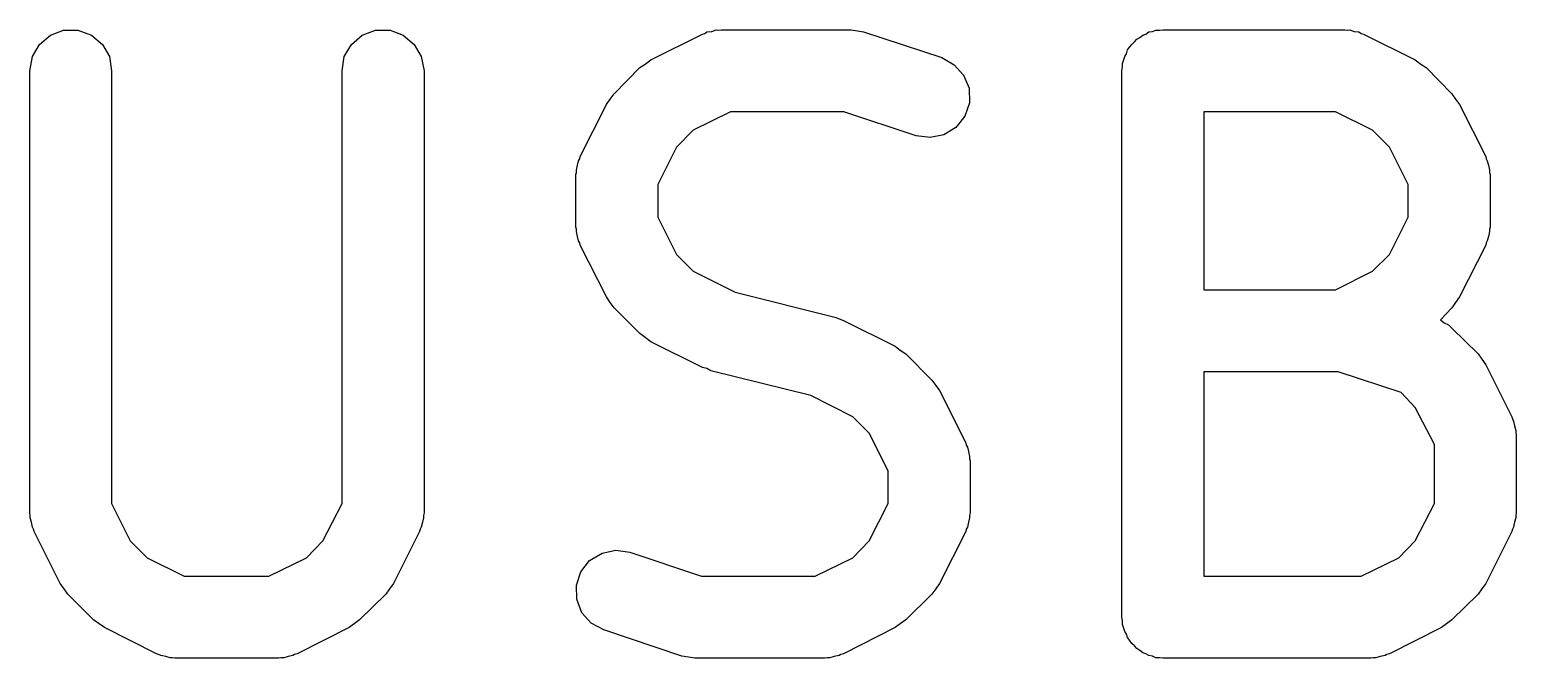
# Model space of a CAD drawing. Extents: x 84 to 159, y -171 to -32.
# Drawn here: x 145.348 to 148.07, y -110.7 to -109.55 of the extents above; entities that cross this region are included whole.
import ezdxf

# ---------------------------------------------------------------- set-up
doc = ezdxf.new("R2010")
doc.units = 0
doc.header["$MEASUREMENT"] = 0
doc.layers.add('BLACK', color=7, linetype='CONTINUOUS')

msp = doc.modelspace()

# ---------------------------------------------------------------- linework, layer by layer
at = {"layer": 'BLACK', "linetype": 'CONTINUOUS'}
for p, q in [((145.366, -109.577), (145.386, -109.56)), ((145.386, -109.56), (145.41, -109.551)), ((145.41, -109.551), (145.436, -109.551)), ((145.436, -109.551), (145.461, -109.56)), ((145.461, -109.56), (145.481, -109.577)), ((145.937, -109.577), (145.957, -109.56)), ((145.957, -109.56), (145.981, -109.551)), ((145.981, -109.551), (146.008, -109.551)), ((146.008, -109.551), (146.032, -109.56)), ((146.032, -109.56), (146.052, -109.577)), ((146.485, -109.605), (146.58, -109.558)), ((146.58, -109.558), (146.584, -109.557)), ((146.584, -109.557), (146.588, -109.554)), ((146.588, -109.554), (146.597, -109.553)), ((146.597, -109.553), (146.605, -109.55)), ((146.605, -109.55), (146.609, -109.551)), ((146.609, -109.551), (146.614, -109.55)), ((146.614, -109.55), (146.852, -109.55)), ((146.852, -109.55), (146.864, -109.552)), ((146.864, -109.552), (146.875, -109.554)), ((146.875, -109.554), (147.018, -109.601)), ((147.381, -109.564), (147.386, -109.56)), ((147.386, -109.56), (147.392, -109.558)), ((147.392, -109.558), (147.397, -109.554)), ((147.397, -109.554), (147.404, -109.553)), ((147.404, -109.553), (147.41, -109.551)), ((147.41, -109.551), (147.417, -109.551)), ((147.417, -109.551), (147.423, -109.55)), ((147.423, -109.55), (147.756, -109.55)), ((147.756, -109.55), (147.761, -109.551)), ((147.761, -109.551), (147.765, -109.55)), ((147.765, -109.55), (147.773, -109.553)), ((147.773, -109.553), (147.782, -109.554)), ((147.782, -109.554), (147.786, -109.557)), ((147.786, -109.557), (147.79, -109.558)), ((147.79, -109.558), (147.885, -109.605)), ((145.353, -109.599), (145.366, -109.577)), ((145.481, -109.577), (145.494, -109.599)), ((145.924, -109.599), (145.937, -109.577)), ((146.052, -109.577), (146.065, -109.599)), ((147.356, -109.594), (147.358, -109.587)), ((147.358, -109.587), (147.362, -109.582)), ((147.362, -109.582), (147.366, -109.577)), ((147.366, -109.577), (147.371, -109.572)), ((147.371, -109.572), (147.375, -109.567)), ((147.375, -109.567), (147.381, -109.564)), ((145.348, -109.625), (145.353, -109.599)), ((145.494, -109.599), (145.498, -109.625)), ((145.92, -109.625), (145.924, -109.599)), ((146.065, -109.599), (146.07, -109.625)), ((146.465, -109.619), (146.475, -109.613)), ((146.475, -109.613), (146.485, -109.605)), ((147.018, -109.601), (147.041, -109.614)), ((147.041, -109.614), (147.058, -109.633)), ((147.349, -109.612), (147.351, -109.606)), ((147.349, -109.618), (147.349, -109.612)), ((147.351, -109.606), (147.353, -109.599)), ((147.353, -109.599), (147.356, -109.594)), ((147.885, -109.605), (147.895, -109.613)), ((147.895, -109.613), (147.905, -109.619)), ((145.348, -110.434), (145.348, -109.625)), ((145.498, -109.625), (145.498, -110.417)), ((145.92, -110.417), (145.92, -109.625)), ((146.07, -109.625), (146.07, -110.434)), ((146.418, -109.667), (146.465, -109.619)), ((147.058, -109.633), (147.068, -109.657)), ((147.348, -109.625), (147.349, -109.618)), ((147.348, -110.625), (147.348, -109.625)), ((147.905, -109.619), (147.952, -109.667)), ((146.411, -109.677), (146.418, -109.667)), ((147.068, -109.657), (147.069, -109.684)), ((147.952, -109.667), (147.959, -109.677)), ((146.356, -109.782), (146.404, -109.687)), ((146.404, -109.687), (146.411, -109.677)), ((147.069, -109.684), (147.06, -109.708)), ((147.959, -109.677), (147.966, -109.687)), ((147.966, -109.687), (148.014, -109.782)), ((146.631, -109.7), (146.563, -109.734)), ((146.839, -109.7), (146.631, -109.7)), ((146.971, -109.744), (146.839, -109.7)), ((147.06, -109.708), (147.044, -109.729)), ((147.498, -109.7), (147.498, -110.026)), ((147.739, -109.7), (147.498, -109.7)), ((147.807, -109.734), (147.739, -109.7)), ((146.563, -109.734), (146.532, -109.765)), ((146.997, -109.747), (146.971, -109.744)), ((147.022, -109.742), (146.997, -109.747)), ((147.044, -109.729), (147.022, -109.742)), ((147.838, -109.765), (147.807, -109.734)), ((146.532, -109.765), (146.498, -109.833)), ((147.872, -109.833), (147.838, -109.765)), ((146.349, -109.807), (146.351, -109.798)), ((146.351, -109.798), (146.353, -109.79)), ((146.353, -109.79), (146.355, -109.786)), ((146.355, -109.786), (146.356, -109.782)), ((148.014, -109.782), (148.015, -109.786)), ((148.015, -109.786), (148.017, -109.79)), ((148.017, -109.79), (148.019, -109.798)), ((148.019, -109.798), (148.021, -109.807)), ((146.348, -109.815), (146.349, -109.811)), ((146.348, -109.911), (146.348, -109.815)), ((146.349, -109.811), (146.349, -109.807)), ((148.021, -109.807), (148.021, -109.811)), ((148.021, -109.811), (148.022, -109.815)), ((148.022, -109.815), (148.022, -109.911)), ((146.498, -109.833), (146.498, -109.893)), ((147.872, -109.893), (147.872, -109.833)), ((146.349, -109.915), (146.348, -109.911)), ((146.498, -109.893), (146.532, -109.961)), ((147.838, -109.961), (147.872, -109.893)), ((148.022, -109.911), (148.021, -109.915)), ((146.349, -109.919), (146.349, -109.915)), ((146.351, -109.928), (146.349, -109.919)), ((146.353, -109.936), (146.351, -109.928)), ((146.355, -109.94), (146.353, -109.936)), ((146.356, -109.944), (146.355, -109.94)), ((148.015, -109.94), (148.014, -109.944)), ((148.017, -109.936), (148.015, -109.94)), ((148.019, -109.928), (148.017, -109.936)), ((148.021, -109.919), (148.019, -109.928)), ((148.021, -109.915), (148.021, -109.919)), ((146.404, -110.039), (146.356, -109.944)), ((146.532, -109.961), (146.563, -109.992)), ((147.807, -109.992), (147.838, -109.961)), ((148.014, -109.944), (147.966, -110.039)), ((146.563, -109.992), (146.64, -110.03)), ((147.739, -110.026), (147.807, -109.992)), ((146.411, -110.049), (146.404, -110.039)), ((146.418, -110.059), (146.411, -110.049)), ((146.64, -110.03), (146.822, -110.076)), ((147.498, -110.026), (147.739, -110.026)), ((147.959, -110.049), (147.952, -110.059)), ((147.966, -110.039), (147.959, -110.049)), ((146.465, -110.106), (146.418, -110.059)), ((146.822, -110.076), (146.83, -110.079)), ((147.952, -110.059), (147.931, -110.081)), ((146.83, -110.079), (146.838, -110.082)), ((146.838, -110.082), (146.933, -110.129)), ((147.931, -110.081), (147.931, -110.081)), ((147.931, -110.081), (147.938, -110.086)), ((147.938, -110.086), (147.946, -110.09)), ((147.946, -110.09), (147.949, -110.093)), ((147.949, -110.093), (147.952, -110.096)), ((147.952, -110.096), (148, -110.143)), ((146.475, -110.113), (146.465, -110.106)), ((146.485, -110.121), (146.475, -110.113)), ((146.58, -110.168), (146.485, -110.121)), ((146.933, -110.129), (146.942, -110.136)), ((146.942, -110.136), (146.952, -110.143)), ((146.952, -110.143), (147, -110.191)), ((148, -110.143), (148.007, -110.153)), ((148.007, -110.153), (148.014, -110.163)), ((146.588, -110.17), (146.58, -110.168)), ((146.595, -110.174), (146.588, -110.17)), ((146.778, -110.219), (146.595, -110.174)), ((147.498, -110.176), (147.498, -110.55)), ((147.744, -110.176), (147.498, -110.176)), ((147.859, -110.214), (147.744, -110.176)), ((148.014, -110.163), (148.062, -110.258)), ((147, -110.191), (147.007, -110.201)), ((147.007, -110.201), (147.014, -110.21)), ((147.014, -110.21), (147.062, -110.306)), ((146.855, -110.258), (146.778, -110.219)), ((147.885, -110.241), (147.859, -110.214)), ((146.885, -110.288), (146.855, -110.258)), ((147.92, -110.309), (147.885, -110.241)), ((148.062, -110.258), (148.063, -110.262)), ((148.063, -110.262), (148.065, -110.266)), ((148.065, -110.266), (148.067, -110.275)), ((146.92, -110.357), (146.885, -110.288)), ((148.067, -110.275), (148.069, -110.283)), ((148.069, -110.283), (148.069, -110.287)), ((148.069, -110.287), (148.07, -110.292)), ((148.07, -110.292), (148.07, -110.434)), ((147.062, -110.306), (147.063, -110.31)), ((147.063, -110.31), (147.065, -110.314)), ((147.065, -110.314), (147.067, -110.322)), ((147.067, -110.322), (147.069, -110.331)), ((147.92, -110.417), (147.92, -110.309)), ((147.069, -110.331), (147.069, -110.335)), ((147.069, -110.335), (147.07, -110.339)), ((147.07, -110.339), (147.07, -110.434)), ((146.92, -110.417), (146.92, -110.357)), ((145.498, -110.417), (145.532, -110.485)), ((145.885, -110.485), (145.92, -110.417)), ((146.885, -110.485), (146.92, -110.417)), ((147.885, -110.485), (147.92, -110.417)), ((145.349, -110.439), (145.348, -110.434)), ((145.349, -110.443), (145.349, -110.439)), ((145.351, -110.451), (145.349, -110.443)), ((145.353, -110.46), (145.351, -110.451)), ((146.067, -110.451), (146.065, -110.46)), ((146.069, -110.443), (146.067, -110.451)), ((146.07, -110.434), (146.069, -110.439)), ((146.069, -110.439), (146.069, -110.443)), ((147.067, -110.451), (147.065, -110.46)), ((147.069, -110.443), (147.067, -110.451)), ((147.07, -110.434), (147.069, -110.439)), ((147.069, -110.439), (147.069, -110.443)), ((148.067, -110.451), (148.065, -110.46)), ((148.069, -110.443), (148.067, -110.451)), ((148.07, -110.434), (148.069, -110.439)), ((148.069, -110.439), (148.069, -110.443)), ((145.355, -110.464), (145.353, -110.46)), ((145.356, -110.468), (145.355, -110.464)), ((145.404, -110.563), (145.356, -110.468)), ((145.532, -110.485), (145.563, -110.516)), ((145.855, -110.516), (145.885, -110.485)), ((146.062, -110.468), (146.014, -110.563)), ((146.063, -110.464), (146.062, -110.468)), ((146.065, -110.46), (146.063, -110.464)), ((146.855, -110.516), (146.885, -110.485)), ((147.062, -110.468), (147.014, -110.563)), ((147.063, -110.464), (147.062, -110.468)), ((147.065, -110.46), (147.063, -110.464)), ((147.855, -110.516), (147.885, -110.485)), ((148.062, -110.468), (148.014, -110.563)), ((148.063, -110.464), (148.062, -110.468)), ((148.065, -110.46), (148.063, -110.464)), ((146.373, -110.521), (146.396, -110.508)), ((146.396, -110.508), (146.421, -110.502)), ((146.421, -110.502), (146.447, -110.506)), ((146.447, -110.506), (146.578, -110.55)), ((145.563, -110.516), (145.631, -110.55)), ((145.786, -110.55), (145.855, -110.516)), ((146.357, -110.542), (146.373, -110.521)), ((146.786, -110.55), (146.855, -110.516)), ((147.786, -110.55), (147.855, -110.516)), ((145.411, -110.573), (145.404, -110.563)), ((145.631, -110.55), (145.786, -110.55)), ((146.014, -110.563), (146.007, -110.573)), ((146.349, -110.566), (146.357, -110.542)), ((146.35, -110.592), (146.349, -110.566)), ((146.578, -110.55), (146.786, -110.55)), ((147.014, -110.563), (147.007, -110.573)), ((147.498, -110.55), (147.786, -110.55)), ((148.014, -110.563), (148.007, -110.573)), ((145.418, -110.583), (145.411, -110.573)), ((145.465, -110.63), (145.418, -110.583)), ((146, -110.583), (145.952, -110.63)), ((146.007, -110.573), (146, -110.583)), ((146.359, -110.617), (146.35, -110.592)), ((147, -110.583), (146.952, -110.63)), ((147.007, -110.573), (147, -110.583)), ((148, -110.583), (147.952, -110.63)), ((148.007, -110.573), (148, -110.583)), ((146.376, -110.636), (146.359, -110.617)), ((145.475, -110.637), (145.465, -110.63)), ((145.485, -110.644), (145.475, -110.637)), ((145.58, -110.692), (145.485, -110.644)), ((145.933, -110.644), (145.838, -110.692)), ((145.942, -110.637), (145.933, -110.644)), ((145.952, -110.63), (145.942, -110.637)), ((146.399, -110.648), (146.376, -110.636)), ((146.542, -110.696), (146.399, -110.648)), ((146.933, -110.644), (146.838, -110.692)), ((146.942, -110.637), (146.933, -110.644)), ((146.952, -110.63), (146.942, -110.637)), ((147.349, -110.631), (147.348, -110.625)), ((147.349, -110.638), (147.349, -110.631)), ((147.351, -110.644), (147.349, -110.638)), ((147.353, -110.651), (147.351, -110.644)), ((147.933, -110.644), (147.838, -110.692)), ((147.942, -110.637), (147.933, -110.644)), ((147.952, -110.63), (147.942, -110.637)), ((147.356, -110.656), (147.353, -110.651)), ((147.358, -110.662), (147.356, -110.656)), ((147.362, -110.667), (147.358, -110.662)), ((147.366, -110.673), (147.362, -110.667)), ((147.371, -110.677), (147.366, -110.673)), ((145.584, -110.693), (145.58, -110.692)), ((145.588, -110.695), (145.584, -110.693)), ((145.597, -110.697), (145.588, -110.695)), ((145.605, -110.699), (145.597, -110.697)), ((145.609, -110.699), (145.605, -110.699)), ((145.614, -110.7), (145.609, -110.699)), ((145.804, -110.7), (145.614, -110.7)), ((145.808, -110.699), (145.804, -110.7)), ((145.813, -110.699), (145.808, -110.699)), ((145.821, -110.697), (145.813, -110.699)), ((145.83, -110.695), (145.821, -110.697)), ((145.833, -110.693), (145.83, -110.695)), ((145.838, -110.692), (145.833, -110.693)), ((146.554, -110.698), (146.542, -110.696)), ((146.566, -110.7), (146.554, -110.698)), ((146.804, -110.7), (146.566, -110.7)), ((146.808, -110.699), (146.804, -110.7)), ((146.813, -110.699), (146.808, -110.699)), ((146.821, -110.697), (146.813, -110.699)), ((146.83, -110.695), (146.821, -110.697)), ((146.833, -110.693), (146.83, -110.695)), ((146.838, -110.692), (146.833, -110.693)), ((147.375, -110.682), (147.371, -110.677)), ((147.381, -110.686), (147.375, -110.682)), ((147.386, -110.69), (147.381, -110.686)), ((147.392, -110.692), (147.386, -110.69)), ((147.397, -110.695), (147.392, -110.692)), ((147.404, -110.696), (147.397, -110.695)), ((147.41, -110.699), (147.404, -110.696)), ((147.417, -110.699), (147.41, -110.699)), ((147.423, -110.7), (147.417, -110.699)), ((147.804, -110.7), (147.423, -110.7)), ((147.808, -110.699), (147.804, -110.7)), ((147.813, -110.699), (147.808, -110.699)), ((147.821, -110.697), (147.813, -110.699)), ((147.83, -110.695), (147.821, -110.697)), ((147.833, -110.693), (147.83, -110.695)), ((147.838, -110.692), (147.833, -110.693))]:
    msp.add_line(p, q, dxfattribs=at)

doc.saveas('drawing.dxf')
